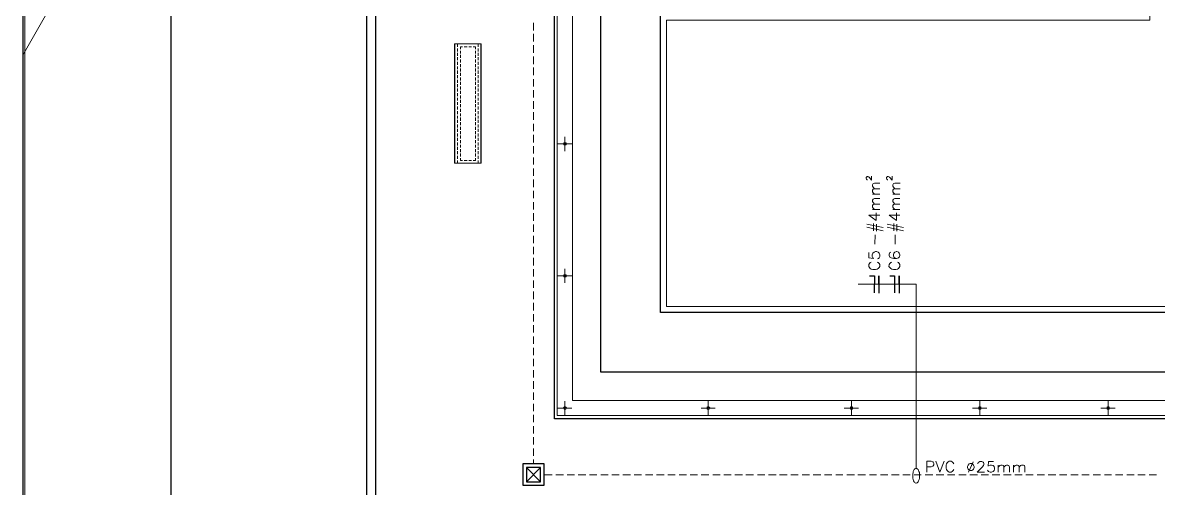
# Model space of a CAD drawing. Header units: millimetres. Extents: x 3240 to 3412, y 1366 to 1426.
# Drawn here: x 3240.49 to 3259.52, y 1386.09 to 1393.89 of the extents above; entities that cross this region are included whole.
import ezdxf
from ezdxf.xclip import XClip

# ---------------------------------------------------------------- set-up
doc = ezdxf.new("R2010")
doc.units = ezdxf.units.MM

# ---------------------------------------------------------------- blocks, each defined once
blk = doc.blocks.new('MFF24880')
at = {"color": 7, "linetype": 'Continuous', "lineweight": 5, "true_color": 0x000007}
blk.add_lwpolyline([(840.08, 0.13), (0, 0.13), (0, 271.14), (14.89, 297.14), (14.89, 594.08), (840.08, 594.08)], close=True, dxfattribs=at)

msp = doc.modelspace()

# ---------------------------------------------------------------- linework, layer by layer
at = {"color": 7, "linetype": 'Continuous', "lineweight": 5, "true_color": 0x000007}
for points in [[(3240.524, 1366.291), (3324.45, 1366.291), (3324.45, 1425.6), (3240.524, 1425.6)], [(3247.724, 1393.535), (3247.724, 1391.538), (3248.173, 1391.538), (3248.173, 1393.535)]]:
    msp.add_lwpolyline(points, close=True, dxfattribs=at)
at = {"color": 7, "linetype": 'Continuous', "lineweight": 25, "true_color": 0x000007}
for points in [[(3323.497, 1424.647), (3323.497, 1367.243), (3242.975, 1367.243), (3242.975, 1424.647)], [(3249.227, 1386.144), (3249.227, 1386.503), (3248.871, 1386.503), (3248.871, 1386.144)], [(3249.167, 1386.202), (3249.167, 1386.444), (3248.931, 1386.444), (3248.931, 1386.202)]]:
    msp.add_lwpolyline(points, close=True, dxfattribs=at)
at = {"color": 7, "linetype": 'Continuous', "lineweight": -2, "true_color": 0x000007}
for points in [[(3246.247, 1419.765), (3246.247, 1384.11), (3301.116, 1384.11), (3301.116, 1419.765)], [(3246.399, 1419.765), (3246.399, 1384.259), (3300.964, 1384.259), (3300.964, 1419.765)]]:
    msp.add_lwpolyline(points, dxfattribs=at)
for points in [[(3297.964, 1387.259), (3249.402, 1387.259), (3249.402, 1415.815), (3297.964, 1415.815)], [(3250.176, 1415.041), (3297.19, 1415.041), (3297.19, 1388.036), (3250.176, 1388.036)], [(3250.176, 1415.041), (3297.19, 1415.041), (3297.19, 1388.036), (3250.176, 1388.036)], [(3251.175, 1414.036), (3296.188, 1414.036), (3296.188, 1389.035), (3251.175, 1389.035)]]:
    msp.add_lwpolyline(points, close=True, dxfattribs=at)
at = {"color": 7, "linetype": 'Continuous', "lineweight": 9, "true_color": 0x000007}
msp.add_lwpolyline([(3267.327, 1415.514), (3267.327, 1415.764), (3249.447, 1415.764), (3249.447, 1387.312), (3267.289, 1387.312), (3267.289, 1387.562), (3249.702, 1387.562), (3249.702, 1415.514)], close=True, dxfattribs=at)
at = {"color": 7, "linetype": 'Continuous', "lineweight": 5, "true_color": 0x000007}
for points in [[(3273.632, 1389.136), (3251.276, 1389.136), (3251.276, 1393.934), (3259.375, 1393.934), (3259.375, 1409.138), (3251.276, 1409.138), (3251.276, 1413.94), (3273.632, 1413.94), (3273.632, 1401.767)], [(3247.732, 1393.535), (3247.732, 1391.538), (3247.732, 1391.538)], [(3248.164, 1393.535), (3248.164, 1391.538), (3248.164, 1391.538)]]:
    msp.add_lwpolyline(points, dxfattribs=at)
at = {"color": 7, "linetype": 'Continuous', "lineweight": 15, "true_color": 0x000007}
for points in [[(3249.048, 1393.888), (3249.048, 1393.76), (3249.048, 1393.76)], [(3249.048, 1393.701), (3249.048, 1393.574), (3249.048, 1393.574)], [(3249.048, 1393.511), (3249.048, 1393.388), (3249.048, 1393.388)], [(3249.048, 1393.324), (3249.048, 1393.196), (3249.048, 1393.196)], [(3249.048, 1393.139), (3249.048, 1393.011), (3249.048, 1393.011)], [(3249.048, 1392.947), (3249.048, 1392.824), (3249.048, 1392.824)], [(3249.048, 1392.761), (3249.048, 1392.639), (3249.048, 1392.639)], [(3249.048, 1392.575), (3249.048, 1392.447), (3249.048, 1392.447)], [(3249.048, 1392.389), (3249.048, 1392.262), (3249.048, 1392.262)], [(3249.048, 1392.197), (3249.048, 1392.075), (3249.048, 1392.075)], [(3249.048, 1392.012), (3249.048, 1391.885), (3249.048, 1391.885)], [(3249.048, 1391.825), (3249.048, 1391.698), (3249.048, 1391.698)], [(3249.048, 1391.635), (3249.048, 1391.513), (3249.048, 1391.513)], [(3249.048, 1391.448), (3249.048, 1391.326), (3249.048, 1391.326)], [(3249.048, 1391.263), (3249.048, 1391.136), (3249.048, 1391.136)], [(3254.647, 1391.258), (3254.642, 1391.258), (3254.634, 1391.263), (3254.63, 1391.271), (3254.625, 1391.28), (3254.625, 1391.296), (3254.63, 1391.304), (3254.634, 1391.309), (3254.642, 1391.313), (3254.65, 1391.313), (3254.658, 1391.309), (3254.672, 1391.301), (3254.715, 1391.253), (3254.715, 1391.318)], [(3254.764, 1391.109), (3254.739, 1391.136), (3254.731, 1391.152), (3254.731, 1391.177), (3254.739, 1391.195), (3254.764, 1391.203), (3254.85, 1391.203)], [(3254.986, 1391.258), (3254.981, 1391.258), (3254.973, 1391.263), (3254.968, 1391.271), (3254.964, 1391.28), (3254.964, 1391.296), (3254.968, 1391.304), (3254.973, 1391.309), (3254.981, 1391.313), (3254.994, 1391.313), (3255.002, 1391.309), (3255.016, 1391.301), (3255.057, 1391.253), (3255.057, 1391.318)], [(3255.103, 1391.109), (3255.079, 1391.136), (3255.07, 1391.152), (3255.07, 1391.177), (3255.079, 1391.195), (3255.103, 1391.203), (3255.193, 1391.203)], [(3249.048, 1391.076), (3249.048, 1390.949), (3249.048, 1390.949)], [(3254.764, 1391.017), (3254.739, 1391.041), (3254.731, 1391.06), (3254.731, 1391.084), (3254.739, 1391.101), (3254.764, 1391.109), (3254.85, 1391.109)], [(3254.731, 1391.017), (3254.85, 1391.017), (3254.85, 1391.017)], [(3255.103, 1391.017), (3255.079, 1391.041), (3255.07, 1391.06), (3255.07, 1391.084), (3255.079, 1391.101), (3255.103, 1391.109), (3255.193, 1391.109)], [(3255.07, 1391.017), (3255.188, 1391.017), (3255.188, 1391.017)], [(3249.048, 1390.886), (3249.048, 1390.762), (3249.048, 1390.762)], [(3254.764, 1390.851), (3254.739, 1390.878), (3254.731, 1390.894), (3254.731, 1390.919), (3254.739, 1390.936), (3254.764, 1390.945), (3254.85, 1390.945)], [(3254.764, 1390.759), (3254.739, 1390.783), (3254.731, 1390.802), (3254.731, 1390.826), (3254.739, 1390.843), (3254.764, 1390.851), (3254.85, 1390.851)], [(3255.103, 1390.851), (3255.079, 1390.878), (3255.07, 1390.894), (3255.07, 1390.919), (3255.079, 1390.936), (3255.103, 1390.945), (3255.188, 1390.945)], [(3255.103, 1390.759), (3255.079, 1390.783), (3255.07, 1390.802), (3255.07, 1390.826), (3255.079, 1390.843), (3255.103, 1390.851), (3255.188, 1390.851)], [(3249.048, 1390.699), (3249.048, 1390.572), (3249.048, 1390.572)], [(3254.85, 1390.666), (3254.668, 1390.666), (3254.791, 1390.577), (3254.791, 1390.707)], [(3254.731, 1390.759), (3254.85, 1390.759), (3254.85, 1390.759)], [(3255.188, 1390.666), (3255.011, 1390.666), (3255.13, 1390.577), (3255.13, 1390.707)], [(3255.07, 1390.759), (3255.188, 1390.759), (3255.188, 1390.759)], [(3249.048, 1390.512), (3249.048, 1390.386), (3249.048, 1390.386)], [(3254.634, 1390.517), (3254.91, 1390.458), (3254.91, 1390.458)], [(3254.634, 1390.466), (3254.91, 1390.406), (3254.91, 1390.406)], [(3254.744, 1390.406), (3254.748, 1390.525), (3254.748, 1390.525)], [(3254.799, 1390.398), (3254.799, 1390.517), (3254.799, 1390.517)], [(3254.976, 1390.517), (3255.247, 1390.458), (3255.247, 1390.458)], [(3254.976, 1390.466), (3255.247, 1390.406), (3255.247, 1390.406)], [(3255.087, 1390.406), (3255.087, 1390.525), (3255.087, 1390.525)], [(3255.138, 1390.398), (3255.138, 1390.517), (3255.138, 1390.517)], [(3249.048, 1390.322), (3249.048, 1390.2), (3249.048, 1390.2)], [(3254.769, 1390.183), (3254.774, 1390.338), (3254.774, 1390.338)], [(3255.112, 1390.183), (3255.112, 1390.338), (3255.112, 1390.338)], [(3249.048, 1390.137), (3249.048, 1390.013), (3249.048, 1390.013)], [(3254.668, 1390.039), (3254.668, 1389.95), (3254.744, 1389.942), (3254.736, 1389.95), (3254.726, 1389.975), (3254.726, 1390.001), (3254.736, 1390.031), (3254.756, 1390.047), (3254.782, 1390.056), (3254.799, 1390.056), (3254.824, 1390.047), (3254.842, 1390.031), (3254.85, 1390.001), (3254.85, 1389.975), (3254.842, 1389.95), (3254.832, 1389.942), (3254.816, 1389.933)], [(3255.036, 1390.047), (3255.019, 1390.039), (3255.011, 1390.013), (3255.011, 1389.993), (3255.019, 1389.966), (3255.044, 1389.95), (3255.087, 1389.942), (3255.13, 1389.942), (3255.163, 1389.95), (3255.179, 1389.966), (3255.188, 1389.993), (3255.188, 1390.001), (3255.179, 1390.031), (3255.163, 1390.047), (3255.138, 1390.056), (3255.13, 1390.056), (3255.103, 1390.047), (3255.087, 1390.031), (3255.079, 1390.001), (3255.079, 1389.993), (3255.087, 1389.966), (3255.103, 1389.95), (3255.13, 1389.942)], [(3249.048, 1389.95), (3249.048, 1389.822), (3249.048, 1389.822)], [(3254.71, 1389.882), (3254.693, 1389.874), (3254.677, 1389.857), (3254.668, 1389.839), (3254.668, 1389.806), (3254.677, 1389.789), (3254.693, 1389.771), (3254.71, 1389.763), (3254.736, 1389.755), (3254.778, 1389.755), (3254.807, 1389.763), (3254.824, 1389.771), (3254.842, 1389.789), (3254.85, 1389.806), (3254.85, 1389.839), (3254.842, 1389.857), (3254.824, 1389.874), (3254.807, 1389.882)], [(3255.054, 1389.882), (3255.036, 1389.874), (3255.019, 1389.857), (3255.011, 1389.839), (3255.006, 1389.806), (3255.019, 1389.789), (3255.036, 1389.771), (3255.054, 1389.763), (3255.079, 1389.755), (3255.122, 1389.755), (3255.146, 1389.763), (3255.163, 1389.771), (3255.179, 1389.789), (3255.188, 1389.806), (3255.188, 1389.839), (3255.179, 1389.857), (3255.163, 1389.874), (3255.146, 1389.882)], [(3249.048, 1389.76), (3249.048, 1389.637), (3249.048, 1389.637)], [(3249.048, 1389.573), (3249.048, 1389.45), (3249.048, 1389.45)], [(3254.49, 1389.51), (3255.459, 1389.51), (3255.459, 1386.427), (3255.451, 1386.422), (3255.439, 1386.419), (3255.429, 1386.406), (3255.421, 1386.394), (3255.413, 1386.372), (3255.409, 1386.356), (3255.404, 1386.329), (3255.404, 1386.308), (3255.404, 1386.283), (3255.404, 1386.262), (3255.413, 1386.24), (3255.418, 1386.22), (3255.426, 1386.202), (3255.434, 1386.191), (3255.442, 1386.182), (3255.456, 1386.177), (3255.464, 1386.177), (3255.477, 1386.182), (3255.485, 1386.191), (3255.497, 1386.202), (3255.502, 1386.22), (3255.51, 1386.24), (3255.515, 1386.262), (3255.518, 1386.283), (3255.518, 1386.308), (3255.515, 1386.329), (3255.515, 1386.356), (3255.505, 1386.372), (3255.502, 1386.394), (3255.494, 1386.406), (3255.48, 1386.419), (3255.472, 1386.422), (3255.459, 1386.427)], [(3249.048, 1389.386), (3249.048, 1389.26), (3249.048, 1389.26)], [(3249.048, 1389.201), (3249.048, 1389.073), (3249.048, 1389.073)], [(3249.048, 1389.01), (3249.048, 1388.886), (3249.048, 1388.886)], [(3249.048, 1388.824), (3249.048, 1388.701), (3249.048, 1388.701)], [(3249.048, 1388.637), (3249.048, 1388.511), (3249.048, 1388.511)], [(3249.048, 1388.446), (3249.048, 1388.324), (3249.048, 1388.324)], [(3249.048, 1388.261), (3249.048, 1388.137), (3249.048, 1388.137)], [(3249.048, 1388.074), (3249.048, 1387.947), (3249.048, 1387.947)], [(3249.048, 1387.887), (3249.048, 1387.76), (3249.048, 1387.76)], [(3249.048, 1387.697), (3249.048, 1387.575), (3249.048, 1387.575)], [(3249.048, 1387.51), (3249.048, 1387.385), (3249.048, 1387.385)], [(3249.048, 1387.325), (3249.048, 1387.198), (3249.048, 1387.198)], [(3249.048, 1387.135), (3249.048, 1387.011), (3249.048, 1387.011)], [(3249.048, 1386.948), (3249.048, 1386.826), (3249.048, 1386.826)], [(3249.048, 1386.761), (3249.048, 1386.634), (3249.048, 1386.634)], [(3249.167, 1386.202), (3248.931, 1386.444), (3248.931, 1386.444)], [(3249.167, 1386.444), (3248.931, 1386.202), (3248.931, 1386.202)], [(3249.048, 1386.576), (3249.048, 1386.503), (3249.048, 1386.503)], [(3255.638, 1386.364), (3255.638, 1386.546), (3255.714, 1386.546), (3255.738, 1386.538), (3255.747, 1386.528), (3255.757, 1386.511), (3255.757, 1386.487), (3255.747, 1386.47), (3255.738, 1386.462), (3255.714, 1386.452), (3255.638, 1386.452)], [(3255.79, 1386.546), (3255.857, 1386.364), (3255.929, 1386.546)], [(3256.091, 1386.503), (3256.082, 1386.52), (3256.064, 1386.538), (3256.048, 1386.546), (3256.015, 1386.546), (3255.996, 1386.538), (3255.98, 1386.52), (3255.972, 1386.503), (3255.963, 1386.478), (3255.963, 1386.432), (3255.972, 1386.406), (3255.98, 1386.389), (3255.996, 1386.372), (3256.015, 1386.364), (3256.048, 1386.364), (3256.064, 1386.372), (3256.082, 1386.389), (3256.091, 1386.406)], [(3256.417, 1386.538), (3256.34, 1386.364), (3256.34, 1386.364)], [(3256.493, 1386.5), (3256.493, 1386.508), (3256.501, 1386.525), (3256.509, 1386.533), (3256.526, 1386.541), (3256.56, 1386.541), (3256.582, 1386.533), (3256.59, 1386.525), (3256.598, 1386.508), (3256.598, 1386.49), (3256.59, 1386.473), (3256.569, 1386.449), (3256.484, 1386.364), (3256.607, 1386.364)], [(3256.759, 1386.541), (3256.675, 1386.541), (3256.666, 1386.465), (3256.675, 1386.473), (3256.699, 1386.482), (3256.726, 1386.482), (3256.751, 1386.473), (3256.767, 1386.457), (3256.775, 1386.432), (3256.775, 1386.414), (3256.767, 1386.389), (3256.751, 1386.372), (3256.726, 1386.364), (3256.699, 1386.364), (3256.675, 1386.372), (3256.666, 1386.381), (3256.658, 1386.397)], [(3256.835, 1386.482), (3256.835, 1386.364), (3256.835, 1386.364)], [(3256.835, 1386.449), (3256.861, 1386.473), (3256.878, 1386.482), (3256.903, 1386.482), (3256.924, 1386.473), (3256.933, 1386.449), (3256.933, 1386.364)], [(3256.933, 1386.449), (3256.959, 1386.473), (3256.976, 1386.482), (3257, 1386.482), (3257.017, 1386.473), (3257.027, 1386.449), (3257.027, 1386.364)], [(3257.093, 1386.482), (3257.093, 1386.364), (3257.093, 1386.364)], [(3257.093, 1386.449), (3257.119, 1386.473), (3257.136, 1386.482), (3257.161, 1386.482), (3257.179, 1386.473), (3257.187, 1386.449), (3257.187, 1386.364)], [(3257.187, 1386.449), (3257.212, 1386.473), (3257.229, 1386.482), (3257.258, 1386.482), (3257.277, 1386.473), (3257.285, 1386.449), (3257.285, 1386.364)], [(3249.227, 1386.321), (3249.363, 1386.321), (3249.363, 1386.321)], [(3249.422, 1386.321), (3249.55, 1386.321), (3249.55, 1386.321)], [(3249.612, 1386.321), (3249.735, 1386.321), (3249.735, 1386.321)], [(3249.799, 1386.321), (3249.925, 1386.321), (3249.925, 1386.321)], [(3249.985, 1386.321), (3250.112, 1386.321), (3250.112, 1386.321)], [(3250.175, 1386.321), (3250.299, 1386.321), (3250.299, 1386.321)], [(3250.362, 1386.321), (3250.484, 1386.321), (3250.484, 1386.321)], [(3250.548, 1386.321), (3250.676, 1386.321), (3250.676, 1386.321)], [(3250.734, 1386.321), (3250.861, 1386.321), (3250.861, 1386.321)], [(3250.926, 1386.321), (3251.048, 1386.321), (3251.048, 1386.321)], [(3251.111, 1386.321), (3251.238, 1386.321), (3251.238, 1386.321)], [(3251.298, 1386.321), (3251.425, 1386.321), (3251.425, 1386.321)], [(3251.488, 1386.321), (3251.61, 1386.321), (3251.61, 1386.321)], [(3251.675, 1386.321), (3251.797, 1386.321), (3251.797, 1386.321)], [(3251.86, 1386.321), (3251.987, 1386.321), (3251.987, 1386.321)], [(3252.052, 1386.321), (3252.174, 1386.321), (3252.174, 1386.321)], [(3252.237, 1386.321), (3252.36, 1386.321), (3252.36, 1386.321)], [(3252.424, 1386.321), (3252.551, 1386.321), (3252.551, 1386.321)], [(3252.609, 1386.321), (3252.737, 1386.321), (3252.737, 1386.321)], [(3252.801, 1386.321), (3252.923, 1386.321), (3252.923, 1386.321)], [(3252.986, 1386.321), (3253.114, 1386.321), (3253.114, 1386.321)], [(3253.173, 1386.321), (3253.301, 1386.321), (3253.301, 1386.321)], [(3253.363, 1386.321), (3253.486, 1386.321), (3253.486, 1386.321)], [(3253.55, 1386.321), (3253.673, 1386.321), (3253.673, 1386.321)], [(3253.736, 1386.321), (3253.863, 1386.321), (3253.863, 1386.321)], [(3253.927, 1386.321), (3254.05, 1386.321), (3254.05, 1386.321)], [(3254.113, 1386.321), (3254.235, 1386.321), (3254.235, 1386.321)], [(3254.3, 1386.321), (3254.427, 1386.321), (3254.427, 1386.321)], [(3254.486, 1386.321), (3254.612, 1386.321), (3254.612, 1386.321)], [(3254.677, 1386.321), (3254.799, 1386.321), (3254.799, 1386.321)], [(3254.862, 1386.321), (3254.989, 1386.321), (3254.989, 1386.321)], [(3255.049, 1386.321), (3255.176, 1386.321), (3255.176, 1386.321)], [(3255.239, 1386.321), (3255.361, 1386.321), (3255.361, 1386.321)], [(3255.426, 1386.321), (3255.548, 1386.321), (3255.548, 1386.321)], [(3255.611, 1386.321), (3255.738, 1386.321), (3255.738, 1386.321)], [(3255.798, 1386.321), (3255.925, 1386.321), (3255.925, 1386.321)], [(3255.988, 1386.321), (3256.112, 1386.321), (3256.112, 1386.321)], [(3256.175, 1386.321), (3256.302, 1386.321), (3256.302, 1386.321)], [(3256.362, 1386.321), (3256.488, 1386.321), (3256.488, 1386.321)], [(3256.552, 1386.321), (3256.675, 1386.321), (3256.675, 1386.321)], [(3256.737, 1386.321), (3256.861, 1386.321), (3256.861, 1386.321)], [(3256.924, 1386.321), (3257.052, 1386.321), (3257.052, 1386.321)], [(3257.114, 1386.321), (3257.239, 1386.321), (3257.239, 1386.321)], [(3257.301, 1386.321), (3257.424, 1386.321), (3257.424, 1386.321)], [(3257.488, 1386.321), (3257.614, 1386.321), (3257.614, 1386.321)], [(3257.673, 1386.321), (3257.801, 1386.321), (3257.801, 1386.321)], [(3257.864, 1386.321), (3257.988, 1386.321), (3257.988, 1386.321)], [(3258.051, 1386.321), (3258.178, 1386.321), (3258.178, 1386.321)], [(3258.237, 1386.321), (3258.363, 1386.321), (3258.363, 1386.321)], [(3258.428, 1386.321), (3258.55, 1386.321), (3258.55, 1386.321)], [(3258.615, 1386.321), (3258.737, 1386.321), (3258.737, 1386.321)], [(3258.8, 1386.321), (3258.927, 1386.321), (3258.927, 1386.321)], [(3258.99, 1386.321), (3259.114, 1386.321), (3259.114, 1386.321)], [(3259.177, 1386.321), (3259.299, 1386.321), (3259.299, 1386.321)], [(3259.364, 1386.321), (3259.489, 1386.321), (3259.489, 1386.321)]]:
    msp.add_lwpolyline(points, dxfattribs=at)
at = {"color": 7, "linetype": 'Continuous', "lineweight": 9, "true_color": 0x000007}
for points in [[(3247.775, 1393.535), (3247.775, 1393.486), (3247.775, 1393.486)], [(3247.859, 1393.486), (3247.826, 1393.486), (3247.826, 1393.448)], [(3247.935, 1393.486), (3247.884, 1393.486), (3247.884, 1393.486)], [(3248.011, 1393.486), (3247.962, 1393.486), (3247.962, 1393.486)], [(3248.076, 1393.448), (3248.076, 1393.486), (3248.038, 1393.486)], [(3248.122, 1393.486), (3248.122, 1393.535), (3248.122, 1393.535)], [(3247.775, 1393.459), (3247.775, 1393.408), (3247.775, 1393.408)], [(3247.775, 1393.388), (3247.775, 1393.337), (3247.775, 1393.337)], [(3247.775, 1393.312), (3247.775, 1393.261), (3247.775, 1393.261)], [(3247.826, 1393.421), (3247.826, 1393.375), (3247.826, 1393.375)], [(3247.826, 1393.35), (3247.826, 1393.299), (3247.826, 1393.299)], [(3248.076, 1393.375), (3248.076, 1393.421), (3248.076, 1393.421)], [(3248.076, 1393.299), (3248.076, 1393.35), (3248.076, 1393.35)], [(3248.122, 1393.408), (3248.122, 1393.459), (3248.122, 1393.459)], [(3248.122, 1393.337), (3248.122, 1393.388), (3248.122, 1393.388)], [(3248.122, 1393.261), (3248.122, 1393.312), (3248.122, 1393.312)], [(3247.775, 1393.236), (3247.775, 1393.185), (3247.775, 1393.185)], [(3247.775, 1393.158), (3247.775, 1393.112), (3247.775, 1393.112)], [(3247.826, 1393.274), (3247.826, 1393.223), (3247.826, 1393.223)], [(3247.826, 1393.196), (3247.826, 1393.147), (3247.826, 1393.147)], [(3247.826, 1393.125), (3247.826, 1393.074), (3247.826, 1393.074)], [(3248.076, 1393.223), (3248.076, 1393.274), (3248.076, 1393.274)], [(3248.076, 1393.147), (3248.076, 1393.196), (3248.076, 1393.196)], [(3248.076, 1393.074), (3248.076, 1393.125), (3248.076, 1393.125)], [(3248.122, 1393.185), (3248.122, 1393.236), (3248.122, 1393.236)], [(3248.122, 1393.112), (3248.122, 1393.158), (3248.122, 1393.158)], [(3247.775, 1393.087), (3247.775, 1393.036), (3247.775, 1393.036)], [(3247.775, 1393.011), (3247.775, 1392.96), (3247.775, 1392.96)], [(3247.775, 1392.935), (3247.775, 1392.884), (3247.775, 1392.884)], [(3247.826, 1393.049), (3247.826, 1392.998), (3247.826, 1392.998)], [(3247.826, 1392.973), (3247.826, 1392.922), (3247.826, 1392.922)], [(3248.076, 1392.998), (3248.076, 1393.049), (3248.076, 1393.049)], [(3248.076, 1392.922), (3248.076, 1392.973), (3248.076, 1392.973)], [(3248.122, 1393.036), (3248.122, 1393.087), (3248.122, 1393.087)], [(3248.122, 1392.96), (3248.122, 1393.011), (3248.122, 1393.011)], [(3248.122, 1392.884), (3248.122, 1392.935), (3248.122, 1392.935)], [(3247.775, 1392.859), (3247.775, 1392.813), (3247.775, 1392.813)], [(3247.775, 1392.786), (3247.775, 1392.735), (3247.775, 1392.735)], [(3247.826, 1392.897), (3247.826, 1392.851), (3247.826, 1392.851)], [(3247.826, 1392.824), (3247.826, 1392.773), (3247.826, 1392.773)], [(3247.826, 1392.748), (3247.826, 1392.697), (3247.826, 1392.697)], [(3248.076, 1392.851), (3248.076, 1392.897), (3248.076, 1392.897)], [(3248.076, 1392.773), (3248.076, 1392.824), (3248.076, 1392.824)], [(3248.076, 1392.697), (3248.076, 1392.748), (3248.076, 1392.748)], [(3248.122, 1392.813), (3248.122, 1392.859), (3248.122, 1392.859)], [(3248.122, 1392.735), (3248.122, 1392.786), (3248.122, 1392.786)], [(3247.775, 1392.71), (3247.775, 1392.659), (3247.775, 1392.659)], [(3247.775, 1392.634), (3247.775, 1392.588), (3247.775, 1392.588)], [(3247.775, 1392.561), (3247.775, 1392.512), (3247.775, 1392.512)], [(3247.826, 1392.672), (3247.826, 1392.621), (3247.826, 1392.621)], [(3247.826, 1392.596), (3247.826, 1392.55), (3247.826, 1392.55)], [(3248.076, 1392.621), (3248.076, 1392.672), (3248.076, 1392.672)], [(3248.076, 1392.55), (3248.076, 1392.596), (3248.076, 1392.596)], [(3248.122, 1392.659), (3248.122, 1392.71), (3248.122, 1392.71)], [(3248.122, 1392.588), (3248.122, 1392.634), (3248.122, 1392.634)], [(3248.122, 1392.512), (3248.122, 1392.561), (3248.122, 1392.561)], [(3247.775, 1392.485), (3247.775, 1392.436), (3247.775, 1392.436)], [(3247.775, 1392.409), (3247.775, 1392.36), (3247.775, 1392.36)], [(3247.826, 1392.523), (3247.826, 1392.474), (3247.826, 1392.474)], [(3247.826, 1392.447), (3247.826, 1392.398), (3247.826, 1392.398)], [(3247.826, 1392.371), (3247.826, 1392.325), (3247.826, 1392.325)], [(3248.076, 1392.474), (3248.076, 1392.523), (3248.076, 1392.523)], [(3248.076, 1392.398), (3248.076, 1392.447), (3248.076, 1392.447)], [(3248.076, 1392.325), (3248.076, 1392.371), (3248.076, 1392.371)], [(3248.122, 1392.436), (3248.122, 1392.485), (3248.122, 1392.485)], [(3248.122, 1392.36), (3248.122, 1392.409), (3248.122, 1392.409)], [(3247.775, 1392.333), (3247.775, 1392.287), (3247.775, 1392.287)], [(3247.775, 1392.262), (3247.775, 1392.211), (3247.775, 1392.211)], [(3247.775, 1392.186), (3247.775, 1392.135), (3247.775, 1392.135)], [(3247.826, 1392.3), (3247.826, 1392.249), (3247.826, 1392.249)], [(3247.826, 1392.224), (3247.826, 1392.173), (3247.826, 1392.173)], [(3247.826, 1392.148), (3247.826, 1392.097), (3247.826, 1392.097)], [(3248.076, 1392.249), (3248.076, 1392.3), (3248.076, 1392.3)], [(3248.076, 1392.173), (3248.076, 1392.224), (3248.076, 1392.224)], [(3248.076, 1392.097), (3248.076, 1392.148), (3248.076, 1392.148)], [(3248.122, 1392.287), (3248.122, 1392.333), (3248.122, 1392.333)], [(3248.122, 1392.211), (3248.122, 1392.262), (3248.122, 1392.262)], [(3248.122, 1392.135), (3248.122, 1392.186), (3248.122, 1392.186)], [(3247.775, 1392.11), (3247.775, 1392.062), (3247.775, 1392.062)], [(3247.775, 1392.037), (3247.775, 1391.986), (3247.775, 1391.986)], [(3247.775, 1391.961), (3247.775, 1391.91), (3247.775, 1391.91)], [(3247.826, 1392.072), (3247.826, 1392.024), (3247.826, 1392.024)], [(3247.826, 1391.999), (3247.826, 1391.948), (3247.826, 1391.948)], [(3248.076, 1392.024), (3248.076, 1392.072), (3248.076, 1392.072)], [(3248.076, 1391.948), (3248.076, 1391.999), (3248.076, 1391.999)], [(3248.122, 1392.062), (3248.122, 1392.11), (3248.122, 1392.11)], [(3248.122, 1391.986), (3248.122, 1392.037), (3248.122, 1392.037)], [(3248.122, 1391.91), (3248.122, 1391.961), (3248.122, 1391.961)], [(3249.574, 1391.977), (3249.574, 1391.741), (3249.574, 1391.741)], [(3247.775, 1391.885), (3247.775, 1391.834), (3247.775, 1391.834)], [(3247.775, 1391.809), (3247.775, 1391.762), (3247.775, 1391.762)], [(3247.826, 1391.923), (3247.826, 1391.872), (3247.826, 1391.872)], [(3247.826, 1391.847), (3247.826, 1391.801), (3247.826, 1391.801)], [(3247.826, 1391.774), (3247.826, 1391.724), (3247.826, 1391.724)], [(3248.076, 1391.872), (3248.076, 1391.923), (3248.076, 1391.923)], [(3248.076, 1391.801), (3248.076, 1391.847), (3248.076, 1391.847)], [(3248.076, 1391.724), (3248.076, 1391.774), (3248.076, 1391.774)], [(3248.122, 1391.834), (3248.122, 1391.885), (3248.122, 1391.885)], [(3248.122, 1391.762), (3248.122, 1391.809), (3248.122, 1391.809)], [(3249.693, 1391.86), (3249.455, 1391.86), (3249.455, 1391.86)], [(3247.775, 1391.736), (3247.775, 1391.686), (3247.775, 1391.686)], [(3247.775, 1391.66), (3247.775, 1391.609), (3247.775, 1391.609)], [(3247.775, 1391.584), (3247.775, 1391.538), (3247.775, 1391.538)], [(3247.826, 1391.698), (3247.826, 1391.648), (3247.826, 1391.648)], [(3247.826, 1391.622), (3247.826, 1391.584), (3247.826, 1391.584)], [(3247.826, 1391.584), (3247.859, 1391.584), (3247.859, 1391.584)], [(3247.884, 1391.584), (3247.935, 1391.584), (3247.935, 1391.584)], [(3247.962, 1391.584), (3248.011, 1391.584), (3248.011, 1391.584)], [(3248.038, 1391.584), (3248.076, 1391.584), (3248.076, 1391.622)], [(3248.076, 1391.648), (3248.076, 1391.698), (3248.076, 1391.698)], [(3248.122, 1391.686), (3248.122, 1391.736), (3248.122, 1391.736)], [(3248.122, 1391.609), (3248.122, 1391.66), (3248.122, 1391.66)], [(3248.122, 1391.538), (3248.122, 1391.584), (3248.122, 1391.584)], [(3249.574, 1389.768), (3249.574, 1389.531), (3249.574, 1389.531)], [(3249.693, 1389.649), (3249.455, 1389.649), (3249.455, 1389.649)], [(3249.693, 1387.434), (3249.455, 1387.434), (3249.455, 1387.434)], [(3249.574, 1387.317), (3249.574, 1387.553), (3249.574, 1387.553)], [(3252.093, 1387.434), (3251.857, 1387.434), (3251.857, 1387.434)], [(3251.974, 1387.317), (3251.974, 1387.553), (3251.974, 1387.553)], [(3254.495, 1387.434), (3254.257, 1387.434), (3254.257, 1387.434)], [(3254.376, 1387.317), (3254.376, 1387.553), (3254.376, 1387.553)], [(3256.645, 1387.434), (3256.408, 1387.434), (3256.408, 1387.434)], [(3256.526, 1387.317), (3256.526, 1387.553), (3256.526, 1387.553)], [(3258.796, 1387.434), (3258.558, 1387.434), (3258.558, 1387.434)], [(3258.677, 1387.317), (3258.677, 1387.553), (3258.677, 1387.553)]]:
    msp.add_lwpolyline(points, dxfattribs=at)
at = {"color": 7, "linetype": 'Continuous', "lineweight": 25, "true_color": 0x000007}
for points in [[(3254.68, 1389.649), (3254.761, 1389.649), (3254.756, 1389.366)], [(3254.837, 1389.505), (3254.837, 1389.649), (3254.837, 1389.361)], [(3255.019, 1389.649), (3255.1, 1389.649), (3255.1, 1389.366)], [(3255.176, 1389.505), (3255.176, 1389.649), (3255.176, 1389.361)]]:
    msp.add_lwpolyline(points, dxfattribs=at)
at = {"color": 7, "linetype": 'Continuous', "lineweight": 15, "true_color": 0x000007}
msp.add_lwpolyline([(3256.365, 1386.508), (3256.349, 1386.5), (3256.332, 1386.482), (3256.324, 1386.457), (3256.324, 1386.44), (3256.332, 1386.414), (3256.349, 1386.397), (3256.365, 1386.389), (3256.392, 1386.389), (3256.408, 1386.397), (3256.425, 1386.414), (3256.433, 1386.44), (3256.433, 1386.457), (3256.425, 1386.482), (3256.408, 1386.5), (3256.392, 1386.508)], close=True, dxfattribs=at)
at = {"color": 7, "linetype": 'Continuous', "lineweight": 9, "true_color": 0x000007}
for points in [[(3249.599, 1391.862), (3249.599, 1391.875), (3249.589, 1391.885), (3249.576, 1391.885), (3249.576, 1391.885), (3249.563, 1391.885), (3249.553, 1391.875), (3249.553, 1391.862), (3249.553, 1391.862), (3249.553, 1391.848), (3249.563, 1391.839), (3249.576, 1391.839), (3249.576, 1391.839), (3249.589, 1391.839), (3249.599, 1391.848), (3249.599, 1391.862)], [(3249.599, 1387.438), (3249.599, 1387.449), (3249.589, 1387.461), (3249.576, 1387.461), (3249.576, 1387.461), (3249.563, 1387.461), (3249.553, 1387.449), (3249.553, 1387.438), (3249.553, 1387.438), (3249.553, 1387.424), (3249.563, 1387.414), (3249.576, 1387.414), (3249.576, 1387.414), (3249.589, 1387.414), (3249.599, 1387.424), (3249.599, 1387.438)], [(3254.4, 1387.438), (3254.4, 1387.449), (3254.39, 1387.461), (3254.377, 1387.461), (3254.377, 1387.461), (3254.364, 1387.461), (3254.354, 1387.449), (3254.354, 1387.438), (3254.354, 1387.438), (3254.354, 1387.424), (3254.364, 1387.414), (3254.377, 1387.414), (3254.377, 1387.414), (3254.39, 1387.414), (3254.4, 1387.424), (3254.4, 1387.438)]]:
    msp.add_open_spline(points, degree=3, knots=[0, 0, 0, 0, 0.0625, 0.0625, 0.0625, 0.062501, 0.125, 0.125, 0.125, 0.125001, 0.1875, 0.1875, 0.1875, 0.187501, 1, 1, 1, 1], dxfattribs=at)
at = {"color": 7, "linetype": 'Continuous', "lineweight": 5, "true_color": 0x000007}
for points in [[(3249.599, 1389.65), (3249.599, 1389.664), (3249.589, 1389.675), (3249.576, 1389.675), (3249.576, 1389.675), (3249.563, 1389.675), (3249.553, 1389.664), (3249.553, 1389.65), (3249.553, 1389.65), (3249.553, 1389.639), (3249.563, 1389.627), (3249.576, 1389.627), (3249.576, 1389.627), (3249.589, 1389.627), (3249.599, 1389.639), (3249.599, 1389.65)], [(3252.001, 1387.438), (3252.001, 1387.449), (3251.989, 1387.461), (3251.977, 1387.461), (3251.977, 1387.461), (3251.964, 1387.461), (3251.954, 1387.449), (3251.954, 1387.438), (3251.954, 1387.438), (3251.954, 1387.424), (3251.964, 1387.414), (3251.977, 1387.414), (3251.977, 1387.414), (3251.989, 1387.414), (3252.001, 1387.424), (3252.001, 1387.438)], [(3256.552, 1387.438), (3256.552, 1387.449), (3256.541, 1387.461), (3256.529, 1387.461), (3256.529, 1387.461), (3256.516, 1387.461), (3256.506, 1387.449), (3256.506, 1387.438), (3256.506, 1387.438), (3256.506, 1387.424), (3256.516, 1387.414), (3256.529, 1387.414), (3256.529, 1387.414), (3256.541, 1387.414), (3256.552, 1387.424), (3256.552, 1387.438)], [(3258.702, 1387.438), (3258.702, 1387.449), (3258.692, 1387.461), (3258.679, 1387.461), (3258.679, 1387.461), (3258.666, 1387.461), (3258.656, 1387.449), (3258.656, 1387.438), (3258.656, 1387.438), (3258.656, 1387.424), (3258.666, 1387.414), (3258.679, 1387.414), (3258.679, 1387.414), (3258.692, 1387.414), (3258.702, 1387.424), (3258.702, 1387.438)]]:
    msp.add_open_spline(points, degree=3, knots=[0, 0, 0, 0, 0.0625, 0.0625, 0.0625, 0.062501, 0.125, 0.125, 0.125, 0.125001, 0.1875, 0.1875, 0.1875, 0.187501, 1, 1, 1, 1], dxfattribs=at)

# ---------------------------------------------------------------- block references
at = {"color": 7, "true_color": 0xffffff}
ref = msp.add_blockref('MFF24880', (3240.488, 1366.231), dxfattribs=dict(at, xscale=0.1, yscale=0.1, zscale=0.1))
XClip(ref).set_block_clipping_path([(0, 0), (840.1799554566, 594.08)])

doc.saveas('drawing.dxf')
